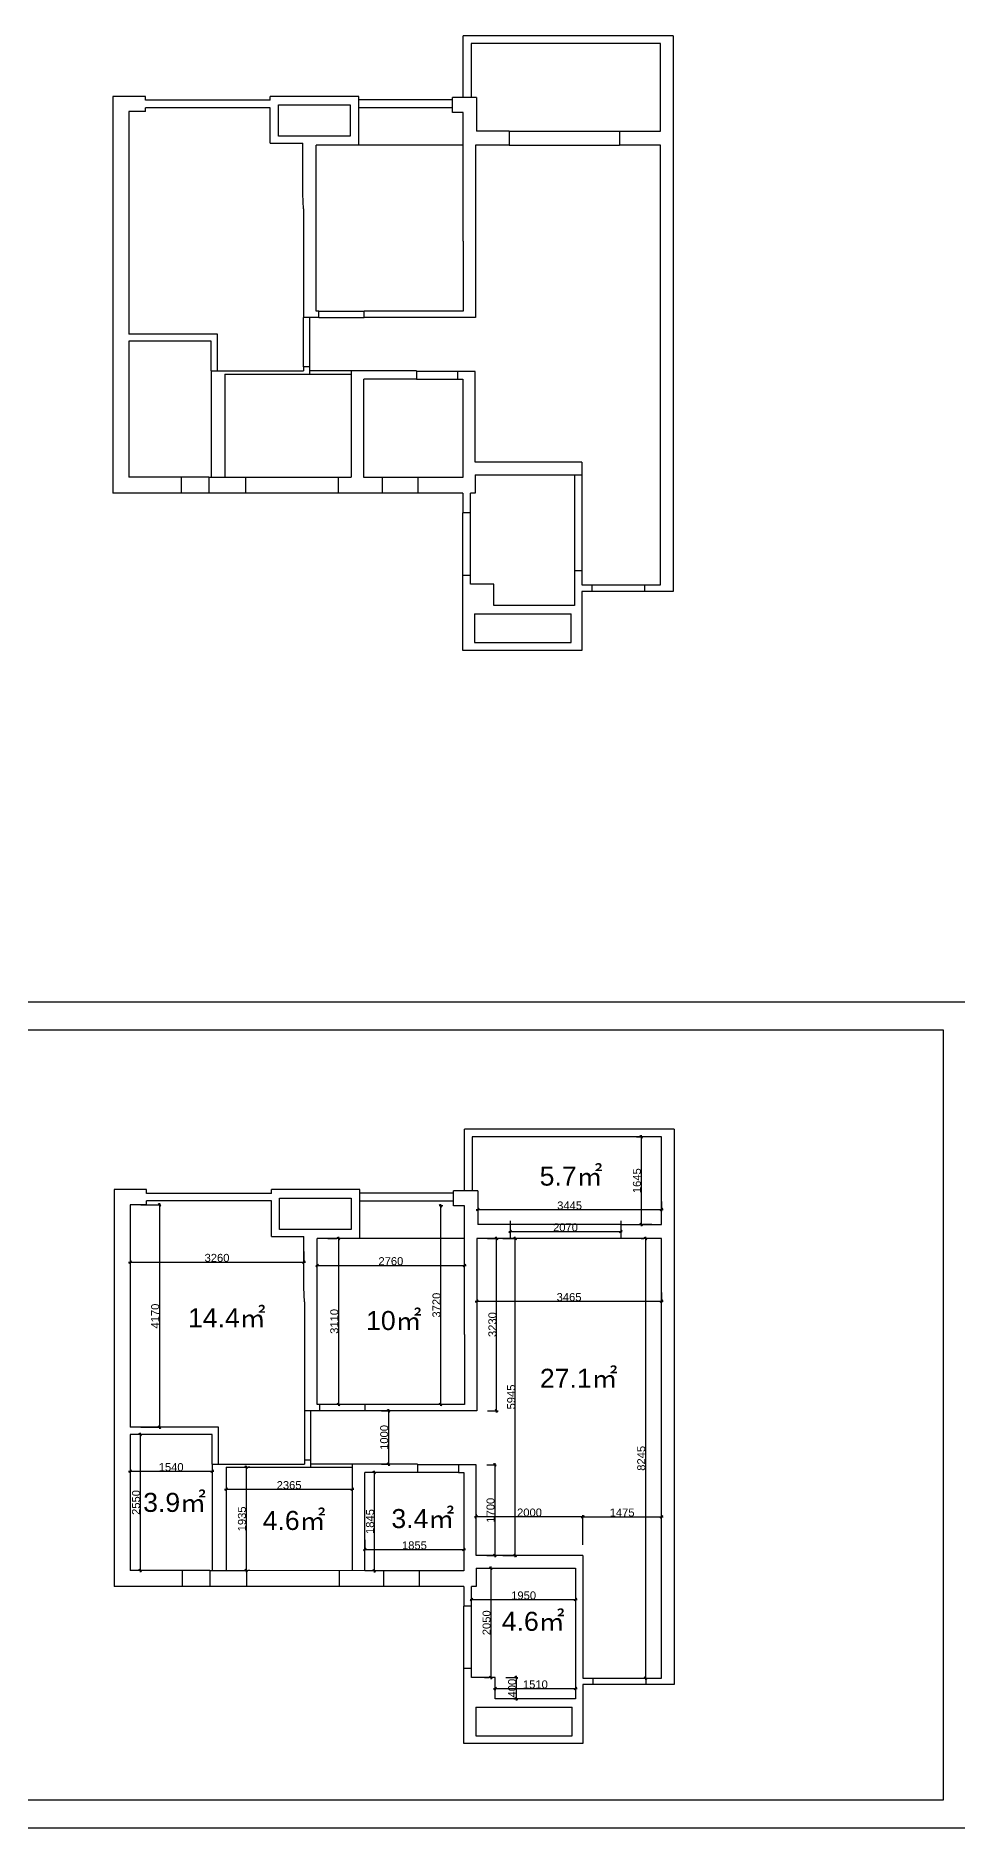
# Model space of a CAD drawing. Header units: millimetres. Extents: x -1666 to 220555, y -7114 to 28673.
# Drawn here: x 71593 to 88871, y -4928 to 28673 of the extents above; entities that cross this region are included whole.
import ezdxf

# ---------------------------------------------------------------- set-up
doc = ezdxf.new("R2010")
doc.units = ezdxf.units.MM
doc.header["$LTSCALE"] = 80
doc.styles.get("Standard").update_dxf_attribs({"font": 'arial.ttf'})
doc.dimstyles.new('ISO-25', dxfattribs={"dimtxt": 150, "dimasz": 50, "dimexe": 30, "dimexo": 200, "dimtad": 1, "dimtxsty": 'Standard', "dimblk": 'OBLIQUE', "dimcen": 2.5, "dimdle": 30, "dimclrd": 3, "dimclre": 3, "dimclrt": 3, "dimadec": 0, "dimazin": 0, "dimtfac": 1, "dimtmove": 0, "dimatfit": 3, "dimfxl": 1, "dimtfillclr": 3, "dimarcsym": 0})

# ---------------------------------------------------------------- blocks, each defined once
blk = doc.blocks.new('_Oblique')
at = {"color": 0, "linetype": 'ByBlock', "lineweight": -2}
blk.add_line((-0.5, -0.5), (0.5, 0.5), dxfattribs=at)
blk = doc.blocks.new('*D212')
at = {"color": 3, "lineweight": -2, "transparency": 16777216}
for p, q in [((73361, 5809), (73361, 5715)), ((76621, 5885), (76621, 5715)), ((73331, 5685), (76651, 5685))]:
    blk.add_line(p, q, dxfattribs=at)
at = {"layer": 'Defpoints', "color": 0, "transparency": 16777216}
for p in [(73361, 5609), (76621, 5685), (76621, 5685)]:
    blk.add_point(p, dxfattribs=at)
at = {"color": 3, "lineweight": -2, "transparency": 16777216, "xscale": 50, "yscale": 50, "zscale": 50, "rotation": 180}
blk.add_blockref('_Oblique', (73361, 5685), dxfattribs=at)
at = {"color": 3, "lineweight": -2, "transparency": 16777216, "xscale": 50, "yscale": 50, "zscale": 50}
blk.add_blockref('_Oblique', (76621, 5685), dxfattribs=at)
at = {"color": 3, "transparency": 16777216, "insert": (74991, 5762), "char_height": 150, "attachment_point": 5}
blk.add_mtext('3260', dxfattribs=at)
blk = doc.blocks.new('*D213')
at = {"color": 3, "lineweight": -2, "transparency": 16777216}
for p, q in [((73561, 6757), (73940, 6757)), ((73910, 6787), (73910, 2557)), ((73561, 2587), (73940, 2587))]:
    blk.add_line(p, q, dxfattribs=at)
at = {"layer": 'Defpoints', "color": 0, "transparency": 16777216}
for p in [(73361, 6757), (73361, 2587), (73910, 2587)]:
    blk.add_point(p, dxfattribs=at)
at = {"color": 3, "lineweight": -2, "transparency": 16777216, "xscale": 50, "yscale": 50, "zscale": 50}
for p, rotation in [((73910, 6757), 90), ((73910, 2587), 270)]:
    blk.add_blockref('_Oblique', p, dxfattribs=dict(at, rotation=rotation))
at = {"color": 3, "transparency": 16777216, "insert": (73832, 4672), "char_height": 150, "attachment_point": 5, "rotation": 90}
blk.add_mtext('4170', dxfattribs=at)
blk = doc.blocks.new('*D214')
at = {"color": 3, "lineweight": -2, "transparency": 16777216}
for p, q in [((73931, 2452), (73520, 2452)), ((73550, 2482), (73550, -128)), ((73908, -98), (73520, -98))]:
    blk.add_line(p, q, dxfattribs=at)
at = {"layer": 'Defpoints', "color": 0, "transparency": 16777216}
for p in [(74131, 2452), (73550, -98), (74108, -98)]:
    blk.add_point(p, dxfattribs=at)
at = {"color": 3, "lineweight": -2, "transparency": 16777216, "xscale": 50, "yscale": 50, "zscale": 50}
for p, rotation in [((73550, 2452), 90), ((73550, -98), 270)]:
    blk.add_blockref('_Oblique', p, dxfattribs=dict(at, rotation=rotation))
at = {"color": 3, "transparency": 16777216, "insert": (73473, 1177), "char_height": 150, "attachment_point": 5, "rotation": 90}
blk.add_mtext('2550', dxfattribs=at)
blk = doc.blocks.new('*D215')
at = {"color": 3, "lineweight": -2, "transparency": 16777216}
for p, q in [((73331, 1762), (74931, 1762)), ((73361, 1788), (73361, 1792)), ((74901, 1788), (74901, 1792))]:
    blk.add_line(p, q, dxfattribs=at)
at = {"layer": 'Defpoints', "color": 0, "transparency": 16777216}
for p in [(74901, 1762), (73361, 1588), (74901, 1588)]:
    blk.add_point(p, dxfattribs=at)
at = {"color": 3, "lineweight": -2, "transparency": 16777216, "xscale": 50, "yscale": 50, "zscale": 50, "rotation": 180}
blk.add_blockref('_Oblique', (73361, 1762), dxfattribs=at)
at = {"color": 3, "lineweight": -2, "transparency": 16777216, "xscale": 50, "yscale": 50, "zscale": 50}
blk.add_blockref('_Oblique', (74901, 1762), dxfattribs=at)
at = {"color": 3, "transparency": 16777216, "insert": (74131, 1839), "char_height": 150, "attachment_point": 5}
blk.add_mtext('1540', dxfattribs=at)
blk = doc.blocks.new('*D216')
at = {"color": 3, "lineweight": -2, "transparency": 16777216}
for p, q in [((75131, 1425), (77556, 1425)), ((75161, 1566), (75161, 1455)), ((77526, 1566), (77526, 1455))]:
    blk.add_line(p, q, dxfattribs=at)
at = {"layer": 'Defpoints', "color": 0, "transparency": 16777216}
for p in [(75161, 1366), (77526, 1425), (77526, 1366)]:
    blk.add_point(p, dxfattribs=at)
at = {"color": 3, "lineweight": -2, "transparency": 16777216, "xscale": 50, "yscale": 50, "zscale": 50, "rotation": 180}
blk.add_blockref('_Oblique', (75161, 1425), dxfattribs=at)
at = {"color": 3, "lineweight": -2, "transparency": 16777216, "xscale": 50, "yscale": 50, "zscale": 50}
blk.add_blockref('_Oblique', (77526, 1425), dxfattribs=at)
at = {"color": 3, "transparency": 16777216, "insert": (76343, 1502), "char_height": 150, "attachment_point": 5}
blk.add_mtext('2365', dxfattribs=at)
blk = doc.blocks.new('*D217')
at = {"color": 3, "lineweight": -2, "transparency": 16777216}
for p, q in [((75536, 1867), (75536, -128)), ((75609, 1837), (75566, 1837)), ((75609, -98), (75566, -98))]:
    blk.add_line(p, q, dxfattribs=at)
at = {"layer": 'Defpoints', "color": 0, "transparency": 16777216}
for p in [(75409, 1837), (75409, -98), (75536, -98)]:
    blk.add_point(p, dxfattribs=at)
at = {"color": 3, "lineweight": -2, "transparency": 16777216, "xscale": 50, "yscale": 50, "zscale": 50}
for p, rotation in [((75536, 1837), 90), ((75536, -98), 270)]:
    blk.add_blockref('_Oblique', p, dxfattribs=dict(at, rotation=rotation))
at = {"color": 3, "transparency": 16777216, "insert": (75459, 870), "char_height": 150, "attachment_point": 5, "rotation": 90}
blk.add_mtext('1935', dxfattribs=at)
blk = doc.blocks.new('*D218')
at = {"color": 3, "lineweight": -2, "transparency": 16777216}
for p, q in [((77766, 475), (77766, 326)), ((79621, 475), (79621, 326)), ((77736, 296), (79651, 296))]:
    blk.add_line(p, q, dxfattribs=at)
at = {"layer": 'Defpoints', "color": 0, "transparency": 16777216}
for p in [(77766, 275), (79621, 296), (79621, 275)]:
    blk.add_point(p, dxfattribs=at)
at = {"color": 3, "lineweight": -2, "transparency": 16777216, "xscale": 50, "yscale": 50, "zscale": 50, "rotation": 180}
blk.add_blockref('_Oblique', (77766, 296), dxfattribs=at)
at = {"color": 3, "lineweight": -2, "transparency": 16777216, "xscale": 50, "yscale": 50, "zscale": 50}
blk.add_blockref('_Oblique', (79621, 296), dxfattribs=at)
at = {"color": 3, "transparency": 16777216, "insert": (78693, 373), "char_height": 150, "attachment_point": 5}
blk.add_mtext('1855', dxfattribs=at)
blk = doc.blocks.new('*D219')
at = {"color": 3, "lineweight": -2, "transparency": 16777216}
for p, q in [((77977, 1742), (77908, 1742)), ((77938, 1772), (77938, -133)), ((78138, -103), (77968, -103))]:
    blk.add_line(p, q, dxfattribs=at)
at = {"layer": 'Defpoints', "color": 0, "transparency": 16777216}
for p in [(78177, 1742), (77938, -103), (77938, -103)]:
    blk.add_point(p, dxfattribs=at)
at = {"color": 3, "lineweight": -2, "transparency": 16777216, "xscale": 50, "yscale": 50, "zscale": 50}
for p, rotation in [((77938, 1742), 90), ((77938, -103), 270)]:
    blk.add_blockref('_Oblique', p, dxfattribs=dict(at, rotation=rotation))
at = {"color": 3, "transparency": 16777216, "insert": (77861, 820), "char_height": 150, "attachment_point": 5, "rotation": 90}
blk.add_mtext('1845', dxfattribs=at)
blk = doc.blocks.new('*D220')
at = {"color": 3, "lineweight": -2, "transparency": 16777216}
for p, q in [((79736, -643), (81746, -643)), ((81716, -464), (81716, -613)), ((79766, -783), (79766, -673))]:
    blk.add_line(p, q, dxfattribs=at)
at = {"layer": 'Defpoints', "color": 0, "transparency": 16777216}
for p in [(79766, -583), (81716, -643), (81716, -664)]:
    blk.add_point(p, dxfattribs=at)
at = {"color": 3, "lineweight": -2, "transparency": 16777216, "xscale": 50, "yscale": 50, "zscale": 50, "rotation": 180}
blk.add_blockref('_Oblique', (79766, -643), dxfattribs=at)
at = {"color": 3, "lineweight": -2, "transparency": 16777216, "xscale": 50, "yscale": 50, "zscale": 50}
blk.add_blockref('_Oblique', (81716, -643), dxfattribs=at)
at = {"color": 3, "transparency": 16777216, "insert": (80741, -566), "char_height": 150, "attachment_point": 5}
blk.add_mtext('1950', dxfattribs=at)
blk = doc.blocks.new('*D221')
at = {"color": 3, "lineweight": -2, "transparency": 16777216}
for p, q in [((80017, -53), (80094, -53)), ((80124, -23), (80124, -2133)), ((80006, -2103), (80094, -2103))]:
    blk.add_line(p, q, dxfattribs=at)
at = {"layer": 'Defpoints', "color": 0, "transparency": 16777216}
for p in [(80217, -53), (80124, -2103), (80206, -2103)]:
    blk.add_point(p, dxfattribs=at)
at = {"color": 3, "lineweight": -2, "transparency": 16777216, "xscale": 50, "yscale": 50, "zscale": 50}
for p, rotation in [((80124, -53), 90), ((80124, -2103), 270)]:
    blk.add_blockref('_Oblique', p, dxfattribs=dict(at, rotation=rotation))
at = {"color": 3, "transparency": 16777216, "insert": (80047, -1078), "char_height": 150, "attachment_point": 5, "rotation": 90}
blk.add_mtext('2050', dxfattribs=at)
blk = doc.blocks.new('*D223')
at = {"color": 3, "lineweight": -2, "transparency": 16777216}
for p, q in [((81821, 911), (83356, 911)), ((81851, 382), (81851, 941)), ((83326, 251), (83326, 941))]:
    blk.add_line(p, q, dxfattribs=at)
at = {"layer": 'Defpoints', "color": 0, "transparency": 16777216}
for p in [(83326, 911), (81851, 182), (83326, 51)]:
    blk.add_point(p, dxfattribs=at)
at = {"color": 3, "lineweight": -2, "transparency": 16777216, "xscale": 50, "yscale": 50, "zscale": 50, "rotation": 180}
blk.add_blockref('_Oblique', (81851, 911), dxfattribs=at)
at = {"color": 3, "lineweight": -2, "transparency": 16777216, "xscale": 50, "yscale": 50, "zscale": 50}
blk.add_blockref('_Oblique', (83326, 911), dxfattribs=at)
at = {"color": 3, "transparency": 16777216, "insert": (82588, 988), "char_height": 150, "attachment_point": 5}
blk.add_mtext('1475', dxfattribs=at)
blk = doc.blocks.new('*D224')
at = {"color": 3, "lineweight": -2, "transparency": 16777216}
for p, q in [((81881, 911), (79821, 911)), ((79851, 956), (79851, 941)), ((81851, 382), (81851, 941))]:
    blk.add_line(p, q, dxfattribs=at)
at = {"layer": 'Defpoints', "color": 0, "transparency": 16777216}
for p in [(79851, 911), (79851, 756), (81851, 182)]:
    blk.add_point(p, dxfattribs=at)
at = {"color": 3, "lineweight": -2, "transparency": 16777216, "xscale": 50, "yscale": 50, "zscale": 50, "rotation": 180}
blk.add_blockref('_Oblique', (79851, 911), dxfattribs=at)
at = {"color": 3, "lineweight": -2, "transparency": 16777216, "xscale": 50, "yscale": 50, "zscale": 50}
blk.add_blockref('_Oblique', (81851, 911), dxfattribs=at)
at = {"color": 3, "transparency": 16777216, "insert": (80851, 988), "char_height": 150, "attachment_point": 5}
blk.add_mtext('2000', dxfattribs=at)
blk = doc.blocks.new('*D225')
at = {"color": 3, "lineweight": -2, "transparency": 16777216}
for p, q in [((78077, 2897), (78234, 2897)), ((78204, 2927), (78204, 1867)), ((78077, 1897), (78234, 1897))]:
    blk.add_line(p, q, dxfattribs=at)
at = {"layer": 'Defpoints', "color": 0, "transparency": 16777216}
for p in [(77877, 2897), (77877, 1897), (78204, 1897)]:
    blk.add_point(p, dxfattribs=at)
at = {"color": 3, "lineweight": -2, "transparency": 16777216, "xscale": 50, "yscale": 50, "zscale": 50}
for p, rotation in [((78204, 2897), 90), ((78204, 1897), 270)]:
    blk.add_blockref('_Oblique', p, dxfattribs=dict(at, rotation=rotation))
at = {"color": 3, "transparency": 16777216, "insert": (78127, 2397), "char_height": 150, "attachment_point": 5, "rotation": 90}
blk.add_mtext('1000', dxfattribs=at)
blk = doc.blocks.new('*D226')
at = {"color": 3, "lineweight": -2, "transparency": 16777216}
for p, q in [((76841, 5622), (79661, 5622)), ((76871, 5474), (76871, 5652)), ((79631, 5474), (79631, 5652))]:
    blk.add_line(p, q, dxfattribs=at)
at = {"layer": 'Defpoints', "color": 0, "transparency": 16777216}
for p in [(79631, 5622), (76871, 5274), (79631, 5274)]:
    blk.add_point(p, dxfattribs=at)
at = {"color": 3, "lineweight": -2, "transparency": 16777216, "xscale": 50, "yscale": 50, "zscale": 50, "rotation": 180}
blk.add_blockref('_Oblique', (76871, 5622), dxfattribs=at)
at = {"color": 3, "lineweight": -2, "transparency": 16777216, "xscale": 50, "yscale": 50, "zscale": 50}
blk.add_blockref('_Oblique', (79631, 5622), dxfattribs=at)
at = {"color": 3, "transparency": 16777216, "insert": (78251, 5700), "char_height": 150, "attachment_point": 5}
blk.add_mtext('2760', dxfattribs=at)
blk = doc.blocks.new('*D227')
at = {"color": 3, "lineweight": -2, "transparency": 16777216}
for p, q in [((77071, 6127), (77239, 6127)), ((77269, 6157), (77269, 2987)), ((77301, 3017), (77239, 3017))]:
    blk.add_line(p, q, dxfattribs=at)
at = {"layer": 'Defpoints', "color": 0, "transparency": 16777216}
for p in [(77271, 6127), (77269, 3017), (77501, 3017)]:
    blk.add_point(p, dxfattribs=at)
at = {"color": 3, "lineweight": -2, "transparency": 16777216, "xscale": 50, "yscale": 50, "zscale": 50}
for p, rotation in [((77269, 6127), 90), ((77269, 3017), 270)]:
    blk.add_blockref('_Oblique', p, dxfattribs=dict(at, rotation=rotation))
at = {"color": 3, "transparency": 16777216, "insert": (77191, 4572), "char_height": 150, "attachment_point": 5, "rotation": 90}
blk.add_mtext('3110', dxfattribs=at)
blk = doc.blocks.new('*D228')
at = {"color": 3, "lineweight": -2, "transparency": 16777216}
for p, q in [((79226, 6737), (79154, 6737)), ((79184, 6767), (79184, 2987)), ((79226, 3017), (79154, 3017))]:
    blk.add_line(p, q, dxfattribs=at)
at = {"layer": 'Defpoints', "color": 0, "transparency": 16777216}
for p in [(79426, 6737), (79184, 3017), (79426, 3017)]:
    blk.add_point(p, dxfattribs=at)
at = {"color": 3, "lineweight": -2, "transparency": 16777216, "xscale": 50, "yscale": 50, "zscale": 50}
for p, rotation in [((79184, 6737), 90), ((79184, 3017), 270)]:
    blk.add_blockref('_Oblique', p, dxfattribs=dict(at, rotation=rotation))
at = {"color": 3, "transparency": 16777216, "insert": (79107, 4877), "char_height": 150, "attachment_point": 5, "rotation": 90}
blk.add_mtext('3720', dxfattribs=at)
blk = doc.blocks.new('*D229')
at = {"color": 3, "lineweight": -2, "transparency": 16777216}
for p, q in [((79881, 6822), (79881, 6637)), ((83326, 6822), (83326, 6637)), ((79851, 6667), (83356, 6667))]:
    blk.add_line(p, q, dxfattribs=at)
at = {"layer": 'Defpoints', "color": 0, "transparency": 16777216}
for p in [(79881, 7022), (83326, 7022), (83326, 6667)]:
    blk.add_point(p, dxfattribs=at)
at = {"color": 3, "lineweight": -2, "transparency": 16777216, "xscale": 50, "yscale": 50, "zscale": 50, "rotation": 180}
blk.add_blockref('_Oblique', (79881, 6667), dxfattribs=at)
at = {"color": 3, "lineweight": -2, "transparency": 16777216, "xscale": 50, "yscale": 50, "zscale": 50}
blk.add_blockref('_Oblique', (83326, 6667), dxfattribs=at)
at = {"color": 3, "transparency": 16777216, "insert": (81603, 6744), "char_height": 150, "attachment_point": 5}
blk.add_mtext('3445', dxfattribs=at)
blk = doc.blocks.new('*D230')
at = {"color": 3, "lineweight": -2, "transparency": 16777216}
for p, q in [((82855, 8032), (82973, 8032)), ((82943, 8062), (82943, 6357)), ((83143, 6387), (82973, 6387))]:
    blk.add_line(p, q, dxfattribs=at)
at = {"layer": 'Defpoints', "color": 0, "transparency": 16777216}
for p in [(82655, 8032), (82943, 6387), (82943, 6387)]:
    blk.add_point(p, dxfattribs=at)
at = {"color": 3, "lineweight": -2, "transparency": 16777216, "xscale": 50, "yscale": 50, "zscale": 50}
for p, rotation in [((82943, 8032), 90), ((82943, 6387), 270)]:
    blk.add_blockref('_Oblique', p, dxfattribs=dict(at, rotation=rotation))
at = {"color": 3, "transparency": 16777216, "insert": (82866, 7210), "char_height": 150, "attachment_point": 5, "rotation": 90}
blk.add_mtext('1645', dxfattribs=at)
blk = doc.blocks.new('*D231')
at = {"color": 3, "lineweight": -2, "transparency": 16777216}
for p, q in [((82942, 6127), (82995, 6127)), ((83025, 6157), (83025, -2148)), ((82981, -2118), (82995, -2118))]:
    blk.add_line(p, q, dxfattribs=at)
at = {"layer": 'Defpoints', "color": 0, "transparency": 16777216}
for p in [(83142, 6127), (83025, -2118), (83181, -2118)]:
    blk.add_point(p, dxfattribs=at)
at = {"color": 3, "lineweight": -2, "transparency": 16777216, "xscale": 50, "yscale": 50, "zscale": 50}
for p, rotation in [((83025, 6127), 90), ((83025, -2118), 270)]:
    blk.add_blockref('_Oblique', p, dxfattribs=dict(at, rotation=rotation))
at = {"color": 3, "transparency": 16777216, "insert": (82947, 2005), "char_height": 150, "attachment_point": 5, "rotation": 90}
blk.add_mtext('8245', dxfattribs=at)
blk = doc.blocks.new('*D232')
at = {"color": 3, "lineweight": -2, "transparency": 16777216}
for p, q in [((80351, 6127), (80615, 6127)), ((80585, 152), (80585, 6157)), ((80351, 182), (80615, 182))]:
    blk.add_line(p, q, dxfattribs=at)
at = {"layer": 'Defpoints', "color": 0, "transparency": 16777216}
for p in [(80151, 6127), (80585, 6127), (80151, 182)]:
    blk.add_point(p, dxfattribs=at)
at = {"color": 3, "lineweight": -2, "transparency": 16777216, "xscale": 50, "yscale": 50, "zscale": 50}
for p, rotation in [((80585, 6127), 90), ((80585, 182), 270)]:
    blk.add_blockref('_Oblique', p, dxfattribs=dict(at, rotation=rotation))
at = {"color": 3, "transparency": 16777216, "insert": (80508, 3155), "char_height": 150, "attachment_point": 5, "rotation": 90}
blk.add_mtext('5945', dxfattribs=at)
blk = doc.blocks.new('*D233')
at = {"color": 3, "lineweight": -2, "transparency": 16777216}
for p, q in [((80051, 1882), (80228, 1882)), ((80198, 1912), (80198, 152)), ((80051, 182), (80228, 182))]:
    blk.add_line(p, q, dxfattribs=at)
at = {"layer": 'Defpoints', "color": 0, "transparency": 16777216}
for p in [(79851, 1882), (79851, 182), (80198, 182)]:
    blk.add_point(p, dxfattribs=at)
at = {"color": 3, "lineweight": -2, "transparency": 16777216, "xscale": 50, "yscale": 50, "zscale": 50}
for p, rotation in [((80198, 1882), 90), ((80198, 182), 270)]:
    blk.add_blockref('_Oblique', p, dxfattribs=dict(at, rotation=rotation))
at = {"color": 3, "transparency": 16777216, "insert": (80121, 1032), "char_height": 150, "attachment_point": 5, "rotation": 90}
blk.add_mtext('1700', dxfattribs=at)
blk = doc.blocks.new('*D234')
at = {"color": 3, "lineweight": -2, "transparency": 16777216}
for p, q in [((80061, 6127), (80263, 6127)), ((80233, 2867), (80233, 6157)), ((80061, 2897), (80263, 2897))]:
    blk.add_line(p, q, dxfattribs=at)
at = {"layer": 'Defpoints', "color": 0, "transparency": 16777216}
for p in [(79861, 6127), (80233, 6127), (79861, 2897)]:
    blk.add_point(p, dxfattribs=at)
at = {"color": 3, "lineweight": -2, "transparency": 16777216, "xscale": 50, "yscale": 50, "zscale": 50}
for p, rotation in [((80233, 6127), 90), ((80233, 2897), 270)]:
    blk.add_blockref('_Oblique', p, dxfattribs=dict(at, rotation=rotation))
at = {"color": 3, "transparency": 16777216, "insert": (80156, 4512), "char_height": 150, "attachment_point": 5, "rotation": 90}
blk.add_mtext('3230', dxfattribs=at)
blk = doc.blocks.new('*D235')
at = {"color": 3, "lineweight": -2, "transparency": 16777216}
for p, q in [((79861, 5230), (79861, 4920)), ((83326, 5113), (83326, 4920)), ((79831, 4950), (83356, 4950))]:
    blk.add_line(p, q, dxfattribs=at)
at = {"layer": 'Defpoints', "color": 0, "transparency": 16777216}
for p in [(79861, 5430), (83326, 5313), (83326, 4950)]:
    blk.add_point(p, dxfattribs=at)
at = {"color": 3, "lineweight": -2, "transparency": 16777216, "xscale": 50, "yscale": 50, "zscale": 50, "rotation": 180}
blk.add_blockref('_Oblique', (79861, 4950), dxfattribs=at)
at = {"color": 3, "lineweight": -2, "transparency": 16777216, "xscale": 50, "yscale": 50, "zscale": 50}
blk.add_blockref('_Oblique', (83326, 4950), dxfattribs=at)
at = {"color": 3, "transparency": 16777216, "insert": (81593, 5027), "char_height": 150, "attachment_point": 5}
blk.add_mtext('3465', dxfattribs=at)
blk = doc.blocks.new('*D236')
at = {"color": 3, "lineweight": -2, "transparency": 16777216}
for p, q in [((80491, 6457), (80491, 6287)), ((82561, 6457), (82561, 6287)), ((80461, 6257), (82591, 6257))]:
    blk.add_line(p, q, dxfattribs=at)
at = {"layer": 'Defpoints', "color": 0, "transparency": 16777216}
for p in [(80491, 6257), (82561, 6257), (82561, 6257)]:
    blk.add_point(p, dxfattribs=at)
at = {"color": 3, "lineweight": -2, "transparency": 16777216, "xscale": 50, "yscale": 50, "zscale": 50, "rotation": 180}
blk.add_blockref('_Oblique', (80491, 6257), dxfattribs=at)
at = {"color": 3, "lineweight": -2, "transparency": 16777216, "xscale": 50, "yscale": 50, "zscale": 50}
blk.add_blockref('_Oblique', (82561, 6257), dxfattribs=at)
at = {"color": 3, "transparency": 16777216, "insert": (81526, 6335), "char_height": 150, "attachment_point": 5}
blk.add_mtext('2070', dxfattribs=at)
blk = doc.blocks.new('*D250')
at = {"color": 3, "lineweight": -2, "transparency": 16777216}
for p, q in [((80176, -2312), (81746, -2312)), ((80206, -2303), (80206, -2342)), ((81716, -2303), (81716, -2342))]:
    blk.add_line(p, q, dxfattribs=at)
at = {"layer": 'Defpoints', "color": 0, "transparency": 16777216}
for p in [(80206, -2103), (81716, -2103), (81716, -2312)]:
    blk.add_point(p, dxfattribs=at)
at = {"color": 3, "lineweight": -2, "transparency": 16777216, "xscale": 50, "yscale": 50, "zscale": 50, "rotation": 180}
blk.add_blockref('_Oblique', (80206, -2312), dxfattribs=at)
at = {"color": 3, "lineweight": -2, "transparency": 16777216, "xscale": 50, "yscale": 50, "zscale": 50}
blk.add_blockref('_Oblique', (81716, -2312), dxfattribs=at)
at = {"color": 3, "transparency": 16777216, "insert": (80961, -2234), "char_height": 150, "attachment_point": 5}
blk.add_mtext('1510', dxfattribs=at)
blk = doc.blocks.new('*D251')
at = {"color": 3, "lineweight": -2, "transparency": 16777216}
for p, q in [((80406, -2103), (80632, -2103)), ((80602, -2073), (80602, -2533)), ((80558, -2503), (80632, -2503))]:
    blk.add_line(p, q, dxfattribs=at)
at = {"layer": 'Defpoints', "color": 0, "transparency": 16777216}
for p in [(80206, -2103), (80358, -2503), (80602, -2503)]:
    blk.add_point(p, dxfattribs=at)
at = {"color": 3, "lineweight": -2, "transparency": 16777216, "xscale": 50, "yscale": 50, "zscale": 50}
for p, rotation in [((80602, -2103), 90), ((80602, -2503), 270)]:
    blk.add_blockref('_Oblique', p, dxfattribs=dict(at, rotation=rotation))
at = {"color": 3, "transparency": 16777216, "insert": (80525, -2303), "char_height": 150, "attachment_point": 5, "rotation": 90}
blk.add_mtext('400', dxfattribs=at)

msp = doc.modelspace()

# ---------------------------------------------------------------- linework, layer by layer
at = {"color": 2, "true_color": 0xf1eb1f}
for p, q in [((79609.74, 27517.843), (79609.74, 28672.843)), ((83544.74, 28672.843), (79609.74, 28672.843)), ((83544.74, 28672.843), (83544.74, 18257.843)), ((83304.74, 28527.843), (79754.74, 28527.843)), ((79754.74, 28527.843), (79754.74, 27517.843)), ((83304.74, 26882.843), (83304.74, 28527.843)), ((73649.74, 27537.843), (73039.74, 27537.843)), ((73039.74, 27537.843), (73039.74, 20097.843)), ((73339.74, 27252.843), (73339.74, 23082.843)), ((73649.74, 27252.843), (73339.74, 27252.843)), ((73649.74, 27465.343), (73649.74, 27537.843)), ((75989.74, 27465.343), (73649.74, 27465.343)), ((73649.74, 27252.843), (73649.74, 27325.343)), ((75989.74, 27325.343), (73649.74, 27325.343)), ((77649.74, 27537.843), (75989.74, 27537.843)), ((75989.74, 27465.343), (75989.74, 27537.843)), ((75989.74, 26657.843), (75989.74, 27325.343)), ((76141.294, 27380.511), (77487.314, 27380.511)), ((76141.294, 26790.781), (76141.294, 27380.511)), ((77487.314, 27380.511), (77487.314, 26790.781)), ((77649.74, 27472.843), (77649.74, 27537.843)), ((79404.74, 27472.843), (77649.74, 27472.843)), ((79404.74, 27322.843), (77649.74, 27322.843)), ((77649.74, 26622.843), (77649.74, 27322.843)), ((79404.74, 27232.843), (79404.74, 27517.843)), ((79859.74, 27517.843), (79404.74, 27517.843)), ((79609.74, 27232.843), (79404.74, 27232.843)), ((79609.74, 24822.843), (79609.74, 27232.843)), ((79859.74, 27517.843), (79859.74, 26882.843)), ((80469.74, 26882.843), (79859.74, 26882.843)), ((80469.74, 26882.843), (80469.74, 26622.843)), ((82539.74, 26882.843), (82539.74, 26622.843)), ((82539.74, 26882.843), (83304.74, 26882.843)), ((75989.74, 26657.843), (76599.74, 26657.843)), ((77487.314, 26790.781), (76141.294, 26790.781)), ((76599.74, 25702.843), (76599.74, 26657.843)), ((76849.74, 23512.843), (76849.74, 26622.843)), ((79609.74, 26622.843), (77649.74, 26622.843)), ((80469.74, 26622.843), (79839.74, 26622.843)), ((79839.74, 26622.843), (79839.74, 23392.843)), ((83304.74, 26622.843), (82539.74, 26622.843)), ((83304.74, 18377.843), (83304.74, 26622.843)), ((76609.74, 25432.843), (76599.74, 25702.843)), ((76609.74, 25432.843), (76609.74, 23392.843)), ((79609.74, 24822.843), (79609.74, 23512.843)), ((76899.74, 23512.843), (76849.74, 23512.843)), ((76899.74, 23392.843), (76849.74, 23392.843)), ((76899.74, 23392.843), (76899.74, 23512.843)), ((79609.74, 23512.843), (77749.74, 23512.843)), ((77749.74, 23392.843), (77749.74, 23512.843)), ((79839.74, 23392.843), (77749.74, 23392.843)), ((74999.74, 23082.843), (73339.74, 23082.843)), ((73339.74, 22947.843), (73339.74, 20397.843)), ((74879.74, 22947.843), (73339.74, 22947.843)), ((74879.74, 22392.843), (76609.74, 22392.843)), ((74879.74, 22392.843), (74879.74, 20397.843)), ((75139.74, 22332.843), (76729.74, 22332.843)), ((76609.74, 22467.843), (76609.74, 22392.843)), ((76729.74, 22467.843), (76609.74, 22467.843)), ((76729.74, 22332.843), (76729.74, 22467.843)), ((78729.74, 22392.843), (77504.74, 22392.843)), ((77744.74, 20392.843), (77744.74, 22237.843)), ((78729.74, 22237.843), (77744.74, 22237.843)), ((78729.74, 22392.843), (78729.74, 22237.843)), ((79829.74, 22377.843), (79499.74, 22377.843)), ((79499.74, 22377.843), (79499.74, 22237.843)), ((79499.74, 22237.843), (79599.74, 22237.843)), ((79599.74, 22237.843), (79599.74, 20392.843)), ((79829.74, 20677.843), (79829.74, 22377.843)), ((81829.74, 20677.843), (79829.74, 20677.843)), ((81829.74, 20677.843), (81829.74, 18377.843)), ((74834.74, 20397.843), (73339.74, 20397.843)), ((74319.74, 20397.843), (74319.74, 20097.843)), ((74834.74, 20397.843), (74834.74, 20097.843)), ((75524.74, 20397.843), (75524.74, 20097.843)), ((77269.74, 20097.843), (77269.74, 20397.843)), ((78089.74, 20392.843), (77744.74, 20392.843)), ((78089.74, 20392.843), (78089.74, 20097.843)), ((79599.74, 20392.843), (78089.74, 20392.843)), ((78759.74, 20392.843), (78759.74, 20097.843)), ((79829.74, 20442.843), (81694.74, 20442.843)), ((79829.74, 20442.843), (79829.74, 20097.843)), ((74834.74, 20097.843), (73039.74, 20097.843)), ((77269.74, 20097.843), (74834.74, 20097.843)), ((78089.74, 20097.843), (77269.74, 20097.843)), ((79599.74, 20097.843), (78089.74, 20097.843)), ((79599.74, 20097.843), (79599.74, 19727.843)), ((79829.74, 20097.843), (79744.74, 20097.843)), ((79744.74, 19727.843), (79744.74, 20097.843)), ((79744.74, 19727.843), (79599.74, 19727.843)), ((79744.74, 18557.843), (79599.74, 18557.843)), ((79744.74, 18392.843), (79744.74, 18557.843)), ((81829.74, 18642.843), (81694.74, 18642.843)), ((81694.74, 18592.843), (81694.74, 17992.843)), ((80184.74, 18392.843), (79744.74, 18392.843)), ((80184.74, 17992.843), (80184.74, 18392.843)), ((81829.74, 18377.843), (82024.74, 18377.843)), ((83014.74, 18257.843), (81829.74, 18257.843)), ((81829.74, 18257.843), (81829.74, 17152.843)), ((81829.74, 18257.843), (81829.74, 17992.843)), ((82024.74, 18257.843), (82024.74, 18377.843)), ((83014.74, 18377.843), (83304.74, 18377.843)), ((83014.74, 18257.843), (83014.74, 18377.843)), ((83544.74, 18257.843), (83014.74, 18257.843)), ((79822.417, 17837.426), (79822.417, 17297.449)), ((79822.417, 17837.426), (81629.149, 17837.426)), ((81694.74, 17992.843), (80184.74, 17992.843)), ((81629.149, 17297.449), (81629.149, 17837.426)), ((81829.74, 17152.843), (79599.74, 17152.843)), ((79822.417, 17297.449), (81629.149, 17297.449)), ((79630.633, 7022.375), (79630.633, 8177.375)), ((83565.633, 8177.375), (79630.633, 8177.375)), ((83565.633, 8177.375), (83565.633, -2237.625)), ((83325.633, 8032.375), (79775.633, 8032.375)), ((79775.633, 8032.375), (79775.633, 7022.375)), ((83325.633, 6387.375), (83325.633, 8032.375)), ((73670.633, 7042.375), (73060.633, 7042.375)), ((73060.633, 7042.375), (73060.633, -397.625)), ((73360.633, 6757.375), (73360.633, 2587.375)), ((73670.633, 6757.375), (73360.633, 6757.375)), ((73670.633, 6969.875), (73670.633, 7042.375)), ((76010.633, 6969.875), (73670.633, 6969.875)), ((73670.633, 6757.375), (73670.633, 6829.875)), ((76010.633, 6829.875), (73670.633, 6829.875)), ((77670.633, 7042.375), (76010.633, 7042.375)), ((76010.633, 6969.875), (76010.633, 7042.375)), ((76010.633, 6162.375), (76010.633, 6829.875)), ((76162.187, 6885.043), (77508.207, 6885.043)), ((76162.187, 6295.314), (76162.187, 6885.043)), ((77508.207, 6885.043), (77508.207, 6295.314)), ((77670.633, 6977.375), (77670.633, 7042.375)), ((79425.633, 6977.375), (77670.633, 6977.375)), ((79425.633, 6827.375), (77670.633, 6827.375)), ((77670.633, 6127.375), (77670.633, 6827.375)), ((79425.633, 6737.375), (79425.633, 7022.375)), ((79880.633, 7022.375), (79425.633, 7022.375)), ((79630.633, 6737.375), (79425.633, 6737.375)), ((79630.633, 4327.375), (79630.633, 6737.375)), ((79880.633, 7022.375), (79880.633, 6387.375)), ((82560.633, 6387.375), (79880.633, 6387.375)), ((80490.633, 6387.375), (80490.633, 6127.375)), ((82560.633, 6387.375), (82560.633, 6127.375)), ((82560.633, 6387.375), (83325.633, 6387.375)), ((76010.633, 6162.375), (76620.633, 6162.375)), ((77508.207, 6295.314), (76162.187, 6295.314)), ((76620.633, 5207.375), (76620.633, 6162.375)), ((76870.633, 3017.375), (76870.633, 6127.375)), ((79630.633, 6127.375), (77670.633, 6127.375)), ((82560.633, 6127.375), (79860.633, 6127.375)), ((79860.633, 6127.375), (79860.633, 2897.375)), ((83325.633, 6127.375), (82560.633, 6127.375)), ((83325.633, -2117.625), (83325.633, 6127.375)), ((76630.633, 4937.375), (76620.633, 5207.375)), ((76630.633, 4937.375), (76630.633, 2897.375)), ((79630.633, 4327.375), (79630.633, 3017.375)), ((76630.633, 2897.375), (76630.633, 1897.375)), ((76750.633, 1837.375), (76750.633, 2897.375)), ((76920.633, 3017.375), (76870.633, 3017.375)), ((76920.633, 2897.375), (76870.633, 2897.375)), ((79630.633, 3017.375), (76920.633, 3017.375)), ((76920.633, 2897.375), (76920.633, 3017.375)), ((79860.633, 2897.375), (76920.633, 2897.375)), ((77770.633, 2897.375), (77770.633, 3017.375)), ((75020.633, 2587.375), (73360.633, 2587.375)), ((73360.633, 2452.375), (73360.633, -97.625)), ((74900.633, 2452.375), (73360.633, 2452.375)), ((74900.633, 1897.375), (76630.633, 1897.375)), ((74900.633, 1897.375), (74900.633, -97.625)), ((75160.633, 1837.375), (77525.633, 1837.375)), ((76750.633, 1972.375), (76630.633, 1972.375)), ((78750.633, 1897.375), (76750.633, 1897.375)), ((77765.633, -102.625), (77765.633, 1742.375)), ((79520.633, 1742.375), (77765.633, 1742.375)), ((78750.633, 1897.375), (78750.633, 1742.375)), ((79850.633, 1882.375), (78750.633, 1882.375)), ((79520.633, 1882.375), (79520.633, 1742.375)), ((79520.633, 1742.375), (79620.633, 1742.375)), ((79620.633, 1742.375), (79620.633, -102.625)), ((79850.633, 182.375), (79850.633, 1882.375)), ((81850.633, 182.375), (79850.633, 182.375)), ((81850.633, 182.375), (81850.633, -2117.625)), ((74855.633, -97.625), (73360.633, -97.625)), ((74340.633, -97.625), (74340.633, -397.625)), ((74855.633, -97.625), (74855.633, -397.625)), ((77765.633, -102.625), (75545.633, -97.625)), ((75545.633, -97.625), (75545.633, -397.625)), ((77290.633, -397.625), (77290.633, -102.625)), ((78110.633, -102.625), (77765.633, -102.625)), ((78110.633, -102.625), (78110.633, -397.625)), ((79620.633, -102.625), (78110.633, -102.625)), ((78780.633, -102.625), (78780.633, -397.625)), ((79850.633, -52.625), (81715.633, -52.625)), ((79850.633, -52.625), (79850.633, -397.625)), ((81715.633, -52.625), (81715.633, -2502.625)), ((74855.633, -397.625), (73060.633, -397.625)), ((77290.633, -397.625), (74855.633, -397.625)), ((78110.633, -397.625), (77290.633, -397.625)), ((79620.633, -397.625), (78110.633, -397.625)), ((79620.633, -397.625), (79620.633, -767.625)), ((79850.633, -397.625), (79765.633, -397.625)), ((79765.633, -767.625), (79765.633, -397.625)), ((79765.633, -767.625), (79620.633, -767.625)), ((79765.633, -2102.625), (79765.633, -767.625)), ((79765.633, -1937.625), (79620.633, -1937.625)), ((80205.633, -2102.625), (79765.633, -2102.625)), ((80205.633, -2502.625), (80205.633, -2102.625)), ((81850.633, -2117.625), (83035.633, -2117.625)), ((83035.633, -2237.625), (81850.633, -2237.625)), ((81850.633, -2237.625), (81850.633, -3342.625)), ((81850.633, -2237.625), (81850.633, -2502.625)), ((82045.633, -2237.625), (82045.633, -2117.625)), ((83035.633, -2117.625), (83325.633, -2117.625)), ((83035.633, -2237.625), (83035.633, -2117.625)), ((83565.633, -2237.625), (83035.633, -2237.625)), ((79843.309, -2658.041), (79843.309, -3198.019)), ((79843.309, -2658.041), (81650.042, -2658.041)), ((81715.633, -2502.625), (80205.633, -2502.625)), ((81650.042, -3198.019), (81650.042, -2658.041)), ((81850.633, -3342.625), (79620.633, -3342.625)), ((79843.309, -3198.019), (81650.042, -3198.019))]:
    msp.add_line(p, q, dxfattribs=at)
at = {"color": 41, "true_color": 0xf4ee51}
for p, q in [((77649.74, 27322.843), (77649.74, 27537.843)), ((80469.74, 26882.843), (82539.74, 26882.843)), ((77649.74, 26622.843), (76849.74, 26622.843)), ((80469.74, 26622.843), (82539.74, 26622.843)), ((76899.74, 23392.843), (76609.74, 23392.843)), ((76609.74, 22467.843), (76609.74, 23392.843)), ((76729.74, 22467.843), (76729.74, 23392.843)), ((76899.74, 23512.843), (77749.74, 23512.843)), ((76899.74, 23392.843), (77749.74, 23392.843)), ((74879.74, 22392.843), (74879.74, 22947.843)), ((74999.74, 22392.843), (74999.74, 23082.843)), ((75139.74, 22332.843), (75139.74, 20397.843)), ((77504.74, 22392.843), (76729.74, 22392.843)), ((76729.74, 22332.843), (77504.74, 22332.843)), ((77504.74, 22392.843), (77504.74, 20397.843)), ((79499.74, 22377.843), (78729.74, 22377.843)), ((78729.74, 22237.843), (79499.74, 22237.843)), ((74834.74, 20397.843), (74879.74, 20397.843)), ((74879.74, 20397.843), (75139.74, 20397.843)), ((75139.74, 20397.843), (75524.74, 20397.843)), ((75524.74, 20397.843), (77269.74, 20397.843)), ((77269.74, 20397.843), (77504.74, 20397.843)), ((81694.74, 20442.843), (81694.74, 20356.713)), ((81694.74, 20442.843), (81829.74, 20442.843)), ((81694.74, 20356.713), (81694.74, 18592.843)), ((79599.74, 17152.843), (79599.74, 19727.843)), ((79744.74, 18557.843), (79744.74, 19727.843)), ((82024.74, 18377.843), (83014.74, 18377.843)), ((77670.633, 6827.375), (77670.633, 7042.375)), ((77670.633, 6127.375), (76870.633, 6127.375)), ((76920.633, 2897.375), (76630.633, 2897.375)), ((74900.633, 1897.375), (74900.633, 2452.375)), ((75020.633, 1897.375), (75020.633, 2587.375)), ((75160.633, 1837.375), (75160.633, -97.625)), ((77525.633, 1897.375), (77525.633, -102.625)), ((74855.633, -97.625), (74900.633, -97.625)), ((74900.633, -97.625), (75545.633, -97.625)), ((76577.417, -99.949), (76577.417, -100.219)), ((76597.417, -99.994), (76597.417, -100.219)), ((79620.633, -3342.625), (79620.633, -767.625))]:
    msp.add_line(p, q, dxfattribs=at)
for points in [[(67228.038, 10561.061), (89131.914, 10561.061), (89131.914, -4928.109), (67228.038, -4928.109)], [(67750.623, 10038.476), (88609.33, 10038.476), (88609.33, -4405.524), (67750.623, -4405.524)]]:
    msp.add_lwpolyline(points, close=True, dxfattribs=at)

# ---------------------------------------------------------------- texts
at = {"color": 41, "true_color": 0xf4ee51, "char_height": 356.81724, "attachment_point": 1}
for s, insert in [('5.7{\\fSimSun|b0|i0|c129|p2;㎡}', (81041.292, 7474.563)), ('14.4{\\fSimSun|b0|i0|c129|p2;㎡}', (74447.424, 4818.624)), ('10{\\fSimSun|b0|i0|c129|p2;㎡}', (77786.516, 4767.19)), ('27.1{\\fSimSun|b0|i0|c129|p2;㎡}', (81045.453, 3684.094)), ('3.9{\\fSimSun|b0|i0|c129|p2;㎡}', (73606.555, 1357.454)), ('4.6{\\fSimSun|b0|i0|c129|p2;㎡}', (75848.037, 1019.17)), ('3.4{\\fSimSun|b0|i0|c129|p2;㎡}', (78261.335, 1054.247)), ('4.6{\\fSimSun|b0|i0|c129|p2;㎡}', (80331.984, -871.878))]:
    msp.add_mtext_dynamic_manual_height_columns(s, width=197330.18505, gutter_width=1784.086, heights=[0], dxfattribs=dict(at, insert=insert))

# ---------------------------------------------------------------- dimensions: what is measured, and where the dimension line sits
at = {"color": 41, "true_color": 0xf4ee51}
for base, p1, p2, picture, middle in [((82943.133, 6387.375), (82654.876, 8032.375), (82943.133, 6387.375), '*D230', (82865.922, 7209.875)), ((73909.71, 2587.375), (73360.633, 6757.375), (73360.633, 2587.375), '*D213', (73832.499, 4672.375)), ((79184.001, 3017.375), (79425.633, 6737.375), (79425.633, 3017.375), '*D228', (79106.739, 4877.375)), ((77268.635, 3017.375), (77270.633, 6127.375), (77500.8, 3017.375), '*D227', (77191.373, 4572.375)), ((80233.171, 6127.375), (79860.633, 2897.375), (79860.633, 6127.375), '*D234', (80155.909, 4512.375)), ((80585.02, 6127.375), (80151.073, 182.375), (80151.073, 6127.375), '*D232', (80507.809, 3154.875)), ((83024.504, -2117.625), (83142.423, 6127.375), (83180.633, -2117.625), '*D231', (82947.293, 2004.875)), ((78203.725, 1897.375), (77877.145, 2897.375), (77877.145, 1897.375), '*D225', (78126.514, 2397.375)), ((73549.799, -97.625), (74130.633, 2452.375), (74108.133, -97.625), '*D214', (73472.588, 1177.375)), ((75536.293, -97.625), (75408.923, 1837.375), (75408.923, -97.625), '*D217', (75459.031, 869.875)), ((77938.133, -102.625), (78176.711, 1742.375), (77938.133, -102.625), '*D219', (77860.922, 819.875)), ((80197.986, 182.375), (79850.633, 1882.375), (79850.633, 182.375), '*D233', (80120.775, 1032.375)), ((80124.206, -2102.625), (80217.253, -52.625), (80205.633, -2102.625), '*D221', (80046.995, -1077.625)), ((80601.896, -2502.625), (80205.633, -2102.625), (80358.442, -2502.625), '*D251', (80524.685, -2302.625))]:
    dim = msp.add_linear_dim(base=base, p1=p1, p2=p2, angle=90, dimstyle='ISO-25', dxfattribs=at)
    dim.commit()
    dim.dimension.update_dxf_attribs({"geometry": picture, "text_midpoint": middle})
for base, p1, p2, picture, middle in [((83325.633, 6666.504), (79880.633, 7022.375), (83325.633, 7022.375), '*D229', (81603.133, 6743.767)), ((82560.633, 6257.375), (80490.633, 6257.375), (82560.633, 6257.375), '*D236', (81525.633, 6334.586)), ((76620.633, 5684.875), (73360.633, 5608.602), (76620.633, 5684.875), '*D212', (74990.633, 5762.137)), ((79630.633, 5622.46), (76870.633, 5274.445), (79630.633, 5274.445), '*D226', (78250.633, 5699.671)), ((83325.633, 4949.711), (79860.633, 5430.248), (83325.633, 5313.044), '*D235', (81593.133, 5026.973)), ((74900.633, 1762.16), (73360.633, 1588.157), (74900.633, 1588.157), '*D215', (74130.633, 1839.371)), ((77525.633, 1424.817), (75160.633, 1365.741), (77525.633, 1365.741), '*D216', (76343.133, 1502.079)), ((83325.633, 911.219), (81850.633, 182.375), (83325.633, 50.872), '*D223', (82588.133, 988.43)), ((79620.633, 296.214), (77765.633, 275.049), (79620.633, 275.049), '*D218', (78693.133, 373.425)), ((81715.633, -642.945), (79765.633, -582.625), (81715.633, -664.403), '*D220', (80740.633, -565.734)), ((81715.633, -2311.514), (80205.633, -2102.625), (81715.633, -2102.625), '*D250', (80960.633, -2234.303))]:
    dim = msp.add_linear_dim(base=base, p1=p1, p2=p2, dimstyle='ISO-25', dxfattribs=at)
    dim.commit()
    dim.dimension.update_dxf_attribs({"geometry": picture, "text_midpoint": middle})
dim = msp.add_linear_dim(base=(79850.633, 911.219), p1=(81850.633, 182.375), p2=(79850.633, 756.488), dimstyle='ISO-25', override={"dimtmove": 1}, dxfattribs=at)
dim.commit()
dim.dimension.update_dxf_attribs({"geometry": '*D224', "text_midpoint": (80850.633, 988.43)})

doc.saveas('drawing.dxf')
